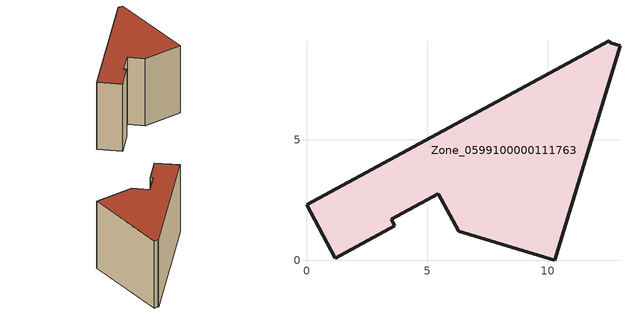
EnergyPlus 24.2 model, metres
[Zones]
Zone_0599100000111763
 floor ground (C_G): 12.6,9.01 13,8.89 10.29,0 6.31,1.2 5.47,2.75 3.52,1.69 3.66,1.42 1.2,0.09 0,2.3 12.55,9.1 z0
 wall outside (C_F): 12.55,9.1 0,2.3 1.2,0.09 3.66,1.42 3.52,1.69 5.47,2.75 6.31,1.2 10.29,0 13,8.89 12.6,9.01 12.55,9.1 z0:7.42
 roof outside (C_R): 12.6,9.01 12.55,9.1 0,2.3 1.2,0.09 3.66,1.42 3.52,1.69 5.47,2.75 6.31,1.2 10.29,0 13,8.89 z7.42
[BUILDING]
Pand.0599100000111763: North Axis=0; Terrain=City; Loads Convergence Tolerance Value=0.04; Temperature Convergence Tolerance Value=0.4; Solar Distribution=FullExterior; Maximum Number of Warmup Days=25; Minimum Number of Warmup Days=1
[Site:Location]
Rotterdam.The.Hague.AP_ZH_NLD Design_Conditions: Latitude=51.96; Longitude=4.45; Time Zone=1; Elevation=-4.5
[SITE:GROUNDTEMPERATURE:BUILDINGSURFACE]
18, 18, 18, 18, 18, 18, 18, 18, 18, 18, 18, 18
[MATERIAL] Thermal Absorptance=0.9; Solar Absorptance=0.7; Visible Absorptance=0.7
Name | Roughness | Thickness | Conductivity | Density | Specific Heat
G.TI.1975-1991 | MediumSmooth | 0.15 | 0.288461 | 540 | 1210
F.TI.1975-1991 | Rough | 0.3 | 0.230769 | 1920 | 840
R.TI.1975-1991 | MediumRough | 0.2 | 0.153846 | 1500 | 1000
[CONSTRUCTION]
C_G: G.TI.1975-1991
C_F: F.TI.1975-1991
C_R: R.TI.1975-1991
[ZONE]
Zone_0599100000111763: Type=1; Multiplier=1; Ceiling Height=Autocalculate; Volume=Autocalculate; Floor Area=autocalculate; Part of Total Floor Area=Yes
[ZONEINFILTRATION:DESIGNFLOWRATE]
Infil_Zone_0599100000111763: Zone or ZoneList or Space or SpaceList=Zone_0599100000111763; Schedule=AlwaysOn; Design Flow Rate Calculation Method=Flow/Area; Flow Rate per Floor Area=0.003; Constant Term Coefficient=1; Temperature Term Coefficient=0; Velocity Term Coefficient=0; Velocity Squared Term Coefficient=0
[HVACTEMPLATE:ZONE:IDEALLOADSAIRSYSTEM]
Zone_0599100000111763: Maximum Heating Supply Air Temperature=50; Minimum Cooling Supply Air Temperature=13; Maximum Heating Supply Air Humidity Ratio=0.0156; Minimum Cooling Supply Air Humidity Ratio=0.0077; Heating Limit=NoLimit; Cooling Limit=NoLimit; Dehumidification Control Type=ConstantSensibleHeatRatio; Cooling Sensible Heat Ratio=0.7; Dehumidification Setpoint=60; Humidification Control Type=None; Humidification Setpoint=30; Outdoor Air Method=None; Outdoor Air Flow Rate per Person=0.00944; Outdoor Air Flow Rate per Zone Floor Area=0; Outdoor Air Flow Rate per Zone=0; Demand Controlled Ventilation Type=None; Outdoor Air Economizer Type=NoEconomizer; Heat Recovery Type=None; Sensible Heat Recovery Effectiveness=0.7; Latent Heat Recovery Effectiveness=0.65
[ZONECONTROL:THERMOSTAT]
ThermostatControl_Zone_0599100000111763: Zone or ZoneList=Zone_0599100000111763; Control Type Schedule=DualSetpointControlType; Control 1=Thermostat_Zone_0599100000111763; Temperature Difference Between Cutout And Setpoint=0
[THERMOSTATSETPOINT:DUALSETPOINT]
Thermostat_Zone_0599100000111763: Heating Setpoint Temperature Schedule=HeatingSetpoint_Zone_0599100000111763; Cooling Setpoint Temperature Schedule=CoolingSetpoint_Zone_0599100000111763
[SCHEDULE:COMPACT]
HeatingSetpoint_Zone_0599100000111763: Through: 12/31, For: AllDays, Until: 24:00, 21
CoolingSetpoint_Zone_0599100000111763: Through: 12/31, For: AllDays, Until: 24:00, 24
DualSetpointControlType: Through: 12/31, For: AllDays, Until: 24:00, 4
AlwaysOn: Through: 12/31, For: AllDays, Until: 24:00, 1
